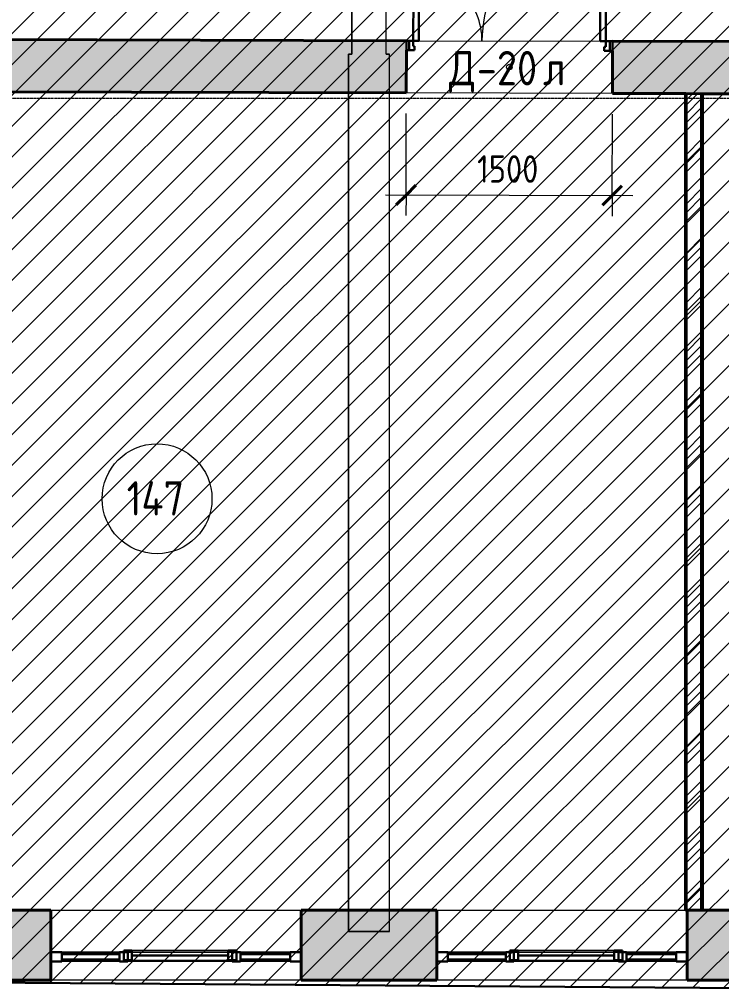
# Model space of a CAD drawing. Header units: millimetres. Extents: x -11886 to 379896, y -8130 to 47743.
# Drawn here: x 33814 to 38924, y 2147 to 9181 of the extents above; entities that cross this region are included whole.
import ezdxf

# ---------------------------------------------------------------- set-up
doc = ezdxf.new("R2010")
doc.units = ezdxf.units.MM
for name, pattern in [('ADSK_Линия сетки', [25, 20, -2.5, 0, -2.5]), ('ADSK_Сверху', [4.5, 3, -1.5]), ('ADSK_Снесено', [4.5, 3, -1.5])]:
    doc.linetypes.add(name, pattern=pattern)
for name, color, linetype, lineweight, true_color in [('_ Окна', 5, 'Continuous', 30, 0x0000ff), ('Витраж', 5, 'Continuous', 18, 0x0000ff), ('Двери', 5, 'Continuous', 18, 0x0000ff), ('Окна', 5, 'Continuous', 18, 0x0000ff), ('Панели витража', 5, 'Continuous', 18, 0x0000ff), ('Стены внутренние', 5, 'Continuous', 18, 0x0000ff), ('Стены наружные', 1, 'ADSK_Снесено', 18, 0xff0000), ('Стены штриховка', 5, 'Continuous', 18, 0x0000ff)]:
    doc.layers.add(name, color=color, linetype=linetype, lineweight=lineweight, true_color=true_color)
for name, color, linetype, lineweight in [('Каркас', 7, 'Continuous', 18), ('Марки дверей', 7, 'Continuous', 20), ('Марки помещений', 7, 'Continuous', 20), ('Оси', 7, 'Continuous', 9), ('Размеры', 7, 'Continuous', 9), ('Размеры-100', 7, 'Continuous', 9)]:
    doc.layers.add(name, color=color, linetype=linetype, lineweight=lineweight)
doc.styles.add('GOST Common_1', font='GOST_Common.ttf', dxfattribs={"width": 0.9, "height": 200})
doc.styles.add('GOST Common_2', font='GOST_Common.ttf', dxfattribs={"width": 0.9, "height": 250})
doc.dimstyles.new('ADSK_Основной_2_мм_Округление_до_1_мм', dxfattribs={"dimscale": 304.8, "dimtxt": 201.142999, "dimasz": 0.463911, "dimexe": 0.492126, "dimexo": 0.492126, "dimgap": 0.098425, "dimtad": 1, "dimdec": 0, "dimdsep": 46, "dimtxsty": 'GOST Common_1', "dimblk1": 'OBLIQUE', "dimblk2": 'OBLIQUE', "dimsah": 1, "dimcen": 0.09, "dimdle": 0.492126, "dimazin": 2, "dimtfac": 1, "dimtdec": 4, "dimtix": 1, "dimtmove": 0, "dimatfit": 3, "dimfxl": 1, "dimtvp": 1, "dimtolj": 1, "dimtzin": 0, "dimlwd": 20, "dimlwe": 20, "dimarcsym": 2})

# ---------------------------------------------------------------- blocks, each defined once
blk = doc.blocks.new('Прямоугольный импост - 70х20_60мм-1427697-01 План 1-го этажа маркировочный')
at = {"layer": 'Витраж', "color": 161, "linetype": 'ADSK_Сверху', "true_color": 0xaaaaff}
for p, q in [((39699.9, 2391.5), (39699.9, 2321.5)), ((39779.9, 2391.5), (39699.9, 2391.5)), ((40229.9, 2391.5), (40199.9, 2391.5)), ((39779.9, 2321.5), (39699.9, 2321.5)), ((40229.9, 2321.5), (40199.9, 2321.5))]:
    blk.add_line(p, q, dxfattribs=at)
blk = doc.blocks.new('Прямоугольный импост - 70х20_60мм-1424711-01 План 1-го этажа маркировочный')
at = {"layer": 'Витраж', "color": 161, "linetype": 'ADSK_Сверху', "true_color": 0xaaaaff}
for p, q in [((-80, 35), (0, 35)), ((0, 35), (0, -35)), ((0, -35), (-80, -35))]:
    blk.add_line(p, q, dxfattribs=at)
blk = doc.blocks.new('Прямоугольный импост - 70х20_60мм-1424712-01 План 1-го этажа маркировочный')
at = {"layer": 'Витраж', "color": 161, "linetype": 'ADSK_Сверху', "true_color": 0xaaaaff}
for p, q in [((0, 35), (-80, 35)), ((0, -35), (0, 35)), ((-80, -35), (0, -35))]:
    blk.add_line(p, q, dxfattribs=at)
blk = doc.blocks.new('Прямоугольный импост - 70х20_60мм-1329426-01 План 1-го этажа маркировочный')
at = {"layer": 'Витраж', "color": 161, "linetype": 'ADSK_Сверху', "true_color": 0xaaaaff}
for p, q in [((40259.9, 2391.5), (40229.9, 2391.5)), ((41049.9, 2391.5), (41019.9, 2391.5)), ((40259.9, 2321.5), (40229.9, 2321.5)), ((41049.9, 2321.5), (41019.9, 2321.5))]:
    blk.add_line(p, q, dxfattribs=at)
blk = doc.blocks.new('Прямоугольный импост - 70х20_60мм-1225113-01 План 1-го этажа маркировочный')
at = {"layer": 'Витраж', "color": 161, "linetype": 'ADSK_Сверху', "true_color": 0xaaaaff}
for p, q in [((-6006, 10091.9), (-6006, 10121.9)), ((-5936, 10091.9), (-5936, 10121.9)), ((-6006, 9651.9), (-6006, 9731.9)), ((-5936, 9651.9), (-5936, 9731.9)), ((-6006, 9651.9), (-5936, 9651.9))]:
    blk.add_line(p, q, dxfattribs=at)
blk = doc.blocks.new('Прямоугольный импост - 70х60мм-1424709-01 План 1-го этажа маркировочный')
at = {"layer": 'Витраж', "color": 161, "linetype": 'ADSK_Сверху', "true_color": 0xaaaaff}
for p, q in [((-30, 35), (30, 35)), ((30, -35), (-30, -35))]:
    blk.add_line(p, q, dxfattribs=at)
blk = doc.blocks.new('Прямоугольный импост - 70х60мм-1427699-01 План 1-го этажа маркировочный')
at = {"layer": 'Витраж', "color": 161, "linetype": 'ADSK_Сверху', "true_color": 0xaaaaff}
for p, q in [((39779.9, 2391.5), (39779.9, 2321.5)), ((40199.9, 2391.5), (39779.9, 2391.5)), ((40199.9, 2321.5), (40199.9, 2391.5)), ((40199.9, 2321.5), (39779.9, 2321.5))]:
    blk.add_line(p, q, dxfattribs=at)
blk = doc.blocks.new('Прямоугольный импост - 70х60мм-1225009-01 План 1-го этажа маркировочный')
at = {"layer": 'Витраж', "color": 161, "linetype": 'ADSK_Сверху', "true_color": 0xaaaaff}
for p, q in [((-5936, 11391.9), (-6006, 11391.9)), ((-6006, 11031.9), (-6006, 11391.9)), ((-5936, 11031.9), (-5936, 11391.9)), ((-6006, 11031.9), (-5936, 11031.9))]:
    blk.add_line(p, q, dxfattribs=at)
blk = doc.blocks.new('Прямоугольный импост - 70х60мм-1329428-01 План 1-го этажа маркировочный')
at = {"layer": 'Витраж', "color": 161, "linetype": 'ADSK_Сверху', "true_color": 0xaaaaff}
for p, q in [((40259.9, 2391.5), (40259.9, 2321.5)), ((41019.9, 2391.5), (40259.9, 2391.5)), ((41019.9, 2321.5), (41019.9, 2391.5)), ((41019.9, 2321.5), (40259.9, 2321.5))]:
    blk.add_line(p, q, dxfattribs=at)
blk = doc.blocks.new('Системная панель - _AR_Стекло_40мм_привязка по центру-V172-01 План 1-го этажа маркировочный')
at = {"layer": 'Панели витража', "lineweight": 30}
for p, q in [((180, 20), (-180, 20)), ((-180, 20), (-180, -20)), ((180, -20), (180, 20)), ((-180, -20), (180, -20))]:
    blk.add_line(p, q, dxfattribs=at)
blk = doc.blocks.new('Прямоугольный импост - 70х20_60мм-V173-01 План 1-го этажа маркировочный')
at = {"layer": 'Витраж', "lineweight": 30}
for p, q in [((-80, 35), (0, 35)), ((-80, -35), (-80, 35)), ((0, 35), (0, -35)), ((0, -35), (-80, -35))]:
    blk.add_line(p, q, dxfattribs=at)
blk = doc.blocks.new('Прямоугольный импост - 70х20_60мм-V174-01 План 1-го этажа маркировочный')
at = {"layer": 'Витраж', "lineweight": 30}
for p, q in [((0, 35), (-80, 35)), ((-80, 35), (-80, -35)), ((0, -35), (0, 35)), ((-80, -35), (0, -35))]:
    blk.add_line(p, q, dxfattribs=at)
blk = doc.blocks.new('Системная панель - _AR_Стекло_40мм_привязка по центру-1427701-01 План 1-го этажа маркировочный')
at = {"layer": 'Панели витража', "lineweight": 30}
for p, q in [((210, 20), (-210, 20)), ((-210, 20), (-210, -20)), ((210, -20), (210, 20)), ((-210, -20), (210, -20))]:
    blk.add_line(p, q, dxfattribs=at)
blk = doc.blocks.new('Витраж-тент со смещением вовне - 60мм 30 сдвиг-1466956-01 План 1-го этажа маркировочный')
at = {"layer": '_ Окна'}
for p, q in [((-410, 25), (-410, -45)), ((-410, 25), (-350, 25)), ((-410, -45), (-410, 25)), ((-350, 25), (-350, -45)), ((410, 25), (350, 25)), ((350, 25), (350, -45)), ((410, -45), (410, 25)), ((410, -45), (410, 25)), ((-350, -45), (-410, -45)), ((-350, -10), (350, -10)), ((350, -45), (410, -45))]:
    blk.add_line(p, q, dxfattribs=at)
at = {"layer": 'Окна'}
for p, q in [((350, 25), (-350, 25)), ((-350, -45), (350, -45))]:
    blk.add_line(p, q, dxfattribs=at)
blk = doc.blocks.new('Прямоугольный импост - 70х60мм-V37-01 План 1-го этажа маркировочный')
at = {"layer": 'Витраж'}
for p, q in [((-6006, 9731.9), (-6006, 10091.9)), ((-5936, 10091.9), (-5936, 9731.9))]:
    blk.add_line(p, q, dxfattribs=at)
blk = doc.blocks.new('Прямоугольный импост - 70х60мм-V175-01 План 1-го этажа маркировочный')
at = {"layer": 'Витраж'}
for p, q in [((39779.9, 2391.5), (40199.9, 2391.5)), ((40199.9, 2321.5), (39779.9, 2321.5))]:
    blk.add_line(p, q, dxfattribs=at)
blk = doc.blocks.new('Прямоугольный импост - 70х60мм-V176-01 План 1-го этажа маркировочный')
at = {"layer": 'Витраж', "lineweight": 30}
for p, q in [((-30, 35), (30, 35)), ((-30, -35), (-30, 35)), ((30, 35), (30, -35)), ((30, -35), (-30, -35))]:
    blk.add_line(p, q, dxfattribs=at)
blk = doc.blocks.new('Прямоугольный импост - 70х60мм-V177-01 План 1-го этажа маркировочный')
at = {"layer": 'Витраж'}
for p, q in [((40259.9, 2391.5), (41019.9, 2391.5)), ((41019.9, 2321.5), (40259.9, 2321.5))]:
    blk.add_line(p, q, dxfattribs=at)
blk = doc.blocks.new('AC_Дверь_Двупольная - Д-20л 1500х2200h-2039741-01 План 1-го этажа маркировочный')
at = {"layer": 'Двери', "lineweight": 30}
for p, q in [((700, 1090), (660, 1090)), ((660, 1090), (660, 190)), ((700, 190), (700, 1090)), ((-700, 690), (-660, 690)), ((-700, 190), (-700, 690)), ((-660, 690), (-660, 190)), ((-750, 190), (-730, 190)), ((-750, 120), (-750, 190)), ((-730, 190), (-700, 190)), ((-730, 120), (-730, 190)), ((-730, 190), (-730, 120)), ((-660, 190), (-700, 190)), ((-700, 190), (-700, 150)), ((-700, 150), (-690, 150)), ((-690, 150), (-690, 120)), ((660, 190), (700, 190)), ((700, 150), (690, 150)), ((690, 150), (690, 120)), ((730, 190), (700, 190)), ((700, 190), (700, 150)), ((730, 120), (730, 190)), ((750, 190), (730, 190)), ((730, 190), (730, 120)), ((750, 120), (750, 190)), ((-730, 120), (-750, 120)), ((-690, 120), (-730, 120)), ((690, 120), (730, 120)), ((730, 120), (750, 120))]:
    blk.add_line(p, q, dxfattribs=at)
at = {"layer": 'Двери'}
for centre, radius, start, end in [((700, 190), 900, 90, 180), ((-700, 190), 500, 360, 90)]:
    blk.add_arc(centre, radius, start, end, dxfattribs=at)
blk = doc.blocks.new('ADSK_Марка_Помещение_ОдноЗначение - Номер-247393-01 План 1-го этажа маркировочный')
at = {"layer": 'Марки помещений'}
blk.add_circle((0, 0), 4, dxfattribs=at)
blk = doc.blocks.new('ADSK_Марка_Дверь - Марка типа и комментарии-2020407-01 План 1-го этажа маркировочный')
at = {"layer": 'Марки дверей', "lineweight": 9}
blk.add_circle((0, 0), 0.2, dxfattribs=at)
blk = doc.blocks.new('DIMBLOCK42-01 План 1-го этажа маркировочный')
at = {"layer": 'Размеры-100', "lineweight": 20, "transparency": 16777216}
for p, q in [((36627.4, 7902.5), (36628.9, 8495.9)), ((38127.4, 7898.5), (38128.9, 8492)), ((36477.4, 7902.9), (38277.4, 7898.1)), ((36627.4, 7902.5), (36627, 7752.5)), ((38127.4, 7898.5), (38127, 7748.5))]:
    blk.add_line(p, q, dxfattribs=at)
at = {"layer": 'Размеры-100', "lineweight": 40, "transparency": 16777216}
for p, q in [((36627.4, 7902.5), (36698.3, 7973)), ((38127.4, 7898.5), (38198.3, 7969)), ((36627.4, 7902.5), (36556.5, 7832)), ((38127.4, 7898.5), (38056.5, 7828))]:
    blk.add_line(p, q, dxfattribs=at)
at = {"layer": 'Размеры-100', "color": 0, "lineweight": 20, "transparency": 16777216, "insert": (37144.6, 8192.5), "char_height": 200, "width": 560.473, "attachment_point": 1, "rotation": 359.84855, "line_spacing_factor": 1.022761, "style": 'GOST Common_1'}
blk.add_mtext('1500', dxfattribs=at)
blk = doc.blocks.new('_Oblique')
at = {"color": 0, "linetype": 'ByBlock', "lineweight": -2}
blk.add_line((-0.5, -0.5), (0.5, 0.5), dxfattribs=at)

msp = doc.modelspace()

# ---------------------------------------------------------------- hatches: boundary and pattern name
at = {"lineweight": 13, "true_color": 0x636466, "transparency": 33554559}
h = msp.add_hatch(dxfattribs=at)
h.set_pattern_fill('ANSI31', color=251, scale=50)
h.set_pattern_definition([(45, (0, 84876.59), (-112.2532, 112.2532), [])])
h.paths.add_polyline_path([(49933.4, 8532.3), (56213.95, 8532.3), (56032.62, 43759.21), (46033.21, 43759.21), (46033.21, 20934.06), (46719.85, 20904.57), (46719.85, 10918.4), (782.6, 10918.4), (771.13, 8529.25), (290.5, 8529.25), (290.5, 306.79), (8273, 272.02), (8273, 2186.48), (18972.64, 2186.48), (18972.64, -2732.57), (31336.4, -2732.57), (31336.4, 2185.74), (42036.93, 2106.79), (42036.93, 150.23), (49933.4, 150.23)])
at = {"layer": 'Стены внутренние', "true_color": 0xc0c0c0}
h = msp.add_hatch(color=9, dxfattribs=at)
h.paths.add_polyline_path([(42124.44, 8631.41), (42120.57, 9011.43), (40499.34, 9015.71), (40498.34, 8635.71), (41177.43, 8633.92)])
h.paths.add_polyline_path([(39468.34, 8638.43), (39469.16, 9018.43), (38130.34, 9021.97), (38129.34, 8641.97), (38772.85, 8640.27)])
h.paths.add_polyline_path([(36629.34, 8645.94), (36630.16, 9025.94), (31951.2, 9038.31), (31951.2, 8658.3), (35476.68, 8648.99)])
at = {"layer": 'Стены внутренние', "lineweight": 9}
h = msp.add_hatch(dxfattribs=at)
h.set_pattern_fill('FP_3', color=256, style=0, pattern_type=2)
h.set_pattern_definition([(45, (0, 0), (-179.6051, 179.6051), []), (45, (63.5, 0), (0, 359.2102), []), (45, (-63.5, 0), (0, 359.2102), [])])
h.paths.add_polyline_path([(38672.85, 2696.48), (38772.85, 2696.48), (38772.85, 8640.27), (38672.85, 8640.54), (38672.85, 4790.53)])
at = {"layer": 'Стены наружные', "linetype": 'Continuous', "true_color": 0xc0c0c0}
h = msp.add_hatch(color=9, dxfattribs=at)
h.paths.add_polyline_path([(41519.93, 2186.48), (42036.93, 2186.48), (42036.93, 2696.48), (41519.93, 2696.48), (41519.93, 2322.96)])
h.paths.add_polyline_path([(38947.97, 2186.48), (39699.93, 2186.48), (39699.93, 2696.48), (38672.85, 2696.48), (38672.85, 2186.48)])
h.paths.add_polyline_path([(36852.85, 2186.48), (36852.85, 2696.48), (35863.53, 2696.48), (35863.53, 2186.48), (36718.5, 2186.48)])
h.paths.add_polyline_path([(34043.53, 2186.48), (34043.53, 2696.48), (33055.97, 2696.48), (33055.97, 2186.48), (33296.27, 2186.48)])
h.paths.add_polyline_path([(30252.67, 2186.48), (31235.97, 2186.48), (31235.97, 2696.48), (30252.67, 2696.48), (30252.67, 2400.22)])
h.paths.add_polyline_path([(28432.67, 2186.48), (28432.67, 2696.48), (27452.43, 2696.48), (27452.43, 2186.48), (28180.43, 2186.48)])
h.paths.add_polyline_path([(22226.96, 2186.48), (22792.43, 2186.48), (22792.43, 2696.48), (21763.73, 2696.48), (21763.73, 2186.48), (22064.43, 2186.48)])
h.paths.add_polyline_path([(25752.43, 2186.48), (25752.43, 2696.48), (24492.43, 2696.48), (24492.43, 2186.48)])
h.paths.add_polyline_path([(16107.48, 2186.48), (17097.66, 2186.48), (17097.66, 2696.48), (16107.48, 2696.48), (16107.48, 2602.68)])
h.paths.add_polyline_path([(19943.73, 2186.48), (19943.73, 2696.48), (18917.66, 2696.48), (18917.66, 2186.48), (18972.64, 2186.48)])
h.paths.add_polyline_path([(13865.31, 2186.48), (14287.48, 2186.48), (14287.48, 2696.48), (13310.86, 2696.48), (13310.86, 2186.48)])
h.paths.add_polyline_path([(11490.86, 2186.48), (11490.86, 2696.48), (10515.87, 2696.48), (10515.87, 2186.48)])
h.paths.add_polyline_path([(8273, 2186.48), (8695.87, 2186.48), (8695.87, 2696.48), (8273, 2696.48), (8273, 2599.37)])

# ---------------------------------------------------------------- linework, layer by layer
at = {"color": 251, "lineweight": 30, "true_color": 0x636466}
msp.add_lwpolyline([(46033.21, 20934.06), (46033.21, 43759.21), (56032.62, 43759.21), (56213.95, 8532.3), (49933.4, 8532.3), (49933.4, 150.23), (42036.93, 150.23), (42036.93, 2106.79), (31235.97, 2186.48), (31336.4, 2185.74), (31336.4, -2732.57), (18972.64, -2732.57), (18972.64, 2186.48), (8273, 2186.48), (8273, 272.02), (290.5, 306.79), (290.5, 8529.25)], dxfattribs=at)
at = {"layer": 'Каркас', "color": 253, "linetype": 'ADSK_Сверху', "true_color": 0xb2b2b2}
for p, q in [((36233.48, 13335.57), (36233.48, 8927)), ((36483.48, 8927), (36483.48, 13335.57)), ((36233.48, 8927), (36208.48, 8927)), ((36208.48, 8927), (36208.48, 2540.02)), ((36508.48, 8927), (36483.48, 8927)), ((36508.48, 2540.02), (36508.48, 8927)), ((36508.48, 2540.02), (36208.48, 2540.02))]:
    msp.add_line(p, q, dxfattribs=at)
at = {"layer": 'Каркас', "color": 253, "linetype": 'ADSK_Сверху', "true_color": 0xaaaaaa}
for p, q in [((36233.48, 8927), (36233.48, 13335.57)), ((36483.48, 8927), (36483.48, 13335.57)), ((36208.48, 8927), (36233.48, 8927)), ((36208.48, 2540.02), (36208.48, 8927)), ((36483.48, 8927), (36508.48, 8927)), ((36508.48, 2540.02), (36508.48, 8927)), ((36208.48, 2540.02), (36508.48, 2540.02))]:
    msp.add_line(p, q, dxfattribs=at)
at = {"layer": 'Оси', "linetype": 'ADSK_Линия сетки'}
msp.add_line((-11086.22, 8606.79), (57141.72, 8606.79), dxfattribs=at)
at = {"layer": 'Стены внутренние', "color": 18, "lineweight": 40, "true_color": 0x000000}
for p, q in [((36630.35, 9025.94), (31951.2, 9038.31)), ((39469.35, 9018.43), (38130.34, 9021.97)), ((36629.34, 8645.94), (36630.16, 8955.94)), ((38130.16, 8951.97), (38129.34, 8641.97)), ((31950.2, 8658.31), (36629.34, 8645.94)), ((38129.34, 8641.97), (38660.85, 8640.57)), ((38660.85, 8640.57), (38660.85, 2696.48)), ((38782.85, 8640.25), (38662.85, 8640.56)), ((38784.85, 8640.24), (39468.34, 8638.43)), ((38784.85, 2696.48), (38784.85, 8640.24)), ((38660.85, 2696.48), (38782.85, 2696.48))]:
    msp.add_line(p, q, dxfattribs=at)
at = {"layer": 'Стены внутренние', "color": 18, "true_color": 0x000000}
for p, q in [((36720.35, 9025.7), (38040.34, 9022.21)), ((38129.34, 8641.97), (36629.34, 8645.94))]:
    msp.add_line(p, q, dxfattribs=at)
at = {"layer": 'Стены наружные', "color": 18, "linetype": 'Continuous', "lineweight": 40, "true_color": 0x000000}
for p, q in [((34043.53, 2696.48), (33055.97, 2696.48)), ((34043.53, 2186.48), (34043.53, 2696.48)), ((36852.85, 2696.48), (35863.53, 2696.48)), ((35863.53, 2696.48), (35863.53, 2186.48)), ((36852.85, 2186.48), (36852.85, 2696.48)), ((38672.85, 2696.48), (38672.85, 2186.48)), ((39699.93, 2696.48), (38784.85, 2696.48)), ((33055.97, 2186.48), (34043.53, 2186.48)), ((35863.53, 2186.48), (36852.85, 2186.48)), ((38672.85, 2186.48), (39699.93, 2186.48))]:
    msp.add_line(p, q, dxfattribs=at)
at = {"layer": 'Стены наружные', "color": 18, "linetype": 'Continuous', "true_color": 0x000000}
for p, q in [((34043.53, 2696.48), (35863.53, 2696.48)), ((36852.85, 2696.48), (38660.85, 2696.48)), ((35863.53, 2186.48), (34043.53, 2186.48)), ((38672.85, 2186.48), (36852.85, 2186.48))]:
    msp.add_line(p, q, dxfattribs=at)
at = {"layer": 'Стены штриховка'}
for p, q in [((38662.85, 8640.56), (38660.85, 8640.57)), ((38662.85, 2696.48), (38662.85, 8640.56)), ((38672.85, 2696.48), (38672.85, 8640.54)), ((38772.85, 2696.48), (38772.85, 8640.27)), ((38784.85, 8640.24), (38782.85, 8640.25)), ((38782.85, 2696.48), (38782.85, 8640.25)), ((38782.85, 2696.48), (38784.85, 2696.48))]:
    msp.add_line(p, q, dxfattribs=at)

# ---------------------------------------------------------------- block references
at = {"layer": '_ Окна', "rotation": 180}
for p in [(34983.53, 2356.48), (37792.85, 2356.48)]:
    msp.add_blockref('Витраж-тент со смещением вовне - 60мм 30 сдвиг-1466956-01 План 1-го этажа маркировочный', p, dxfattribs=at)
at = {"layer": 'Витраж', "color": 161, "linetype": 'ADSK_Сверху', "true_color": 0xaaaaff}
for name, p in [('Прямоугольный импост - 70х20_60мм-1427697-01 План 1-го этажа маркировочный', (-5656.4, 0)), ('Прямоугольный импост - 70х60мм-1427699-01 План 1-го этажа маркировочный', (-5656.4, 0)), ('Прямоугольный импост - 70х20_60мм-1329426-01 План 1-го этажа маркировочный', (-5656.4, 0)), ('Прямоугольный импост - 70х60мм-1329428-01 План 1-го этажа маркировочный', (-5656.4, 0)), ('Прямоугольный импост - 70х20_60мм-1424712-01 План 1-го этажа маркировочный', (35863.53, 2356.48)), ('Прямоугольный импост - 70х20_60мм-1427697-01 План 1-го этажа маркировочный', (-2847.08, 0)), ('Прямоугольный импост - 70х60мм-1427699-01 План 1-го этажа маркировочный', (-2847.08, 0)), ('Прямоугольный импост - 70х20_60мм-1329426-01 План 1-го этажа маркировочный', (-2847.08, 0)), ('Прямоугольный импост - 70х60мм-1329428-01 План 1-го этажа маркировочный', (-2847.08, 0)), ('Прямоугольный импост - 70х20_60мм-1424712-01 План 1-го этажа маркировочный', (38672.85, 2356.48))]:
    msp.add_blockref(name, p, dxfattribs=at)
at = {"layer": 'Витраж', "color": 161, "linetype": 'ADSK_Сверху', "true_color": 0xaaaaff, "extrusion": (0, 0, -1)}
for name, p in [('Прямоугольный импост - 70х20_60мм-1424711-01 План 1-го этажа маркировочный', (-34043.53, 2356.48)), ('Прямоугольный импост - 70х60мм-1424709-01 План 1-го этажа маркировочный', (-34573.53, 2356.48)), ('Прямоугольный импост - 70х60мм-1424709-01 План 1-го этажа маркировочный', (-35393.53, 2356.48)), ('Прямоугольный импост - 70х20_60мм-1424711-01 План 1-го этажа маркировочный', (-36852.85, 2356.48)), ('Прямоугольный импост - 70х60мм-1424709-01 План 1-го этажа маркировочный', (-37382.85, 2356.48)), ('Прямоугольный импост - 70х60мм-1424709-01 План 1-го этажа маркировочный', (-38202.85, 2356.48))]:
    msp.add_blockref(name, p, dxfattribs=at)
at = {"layer": 'Витраж', "extrusion": (0, 0, -1)}
for name, p in [('Прямоугольный импост - 70х20_60мм-V173-01 План 1-го этажа маркировочный', (-34043.53, 2356.48)), ('Прямоугольный импост - 70х60мм-V176-01 План 1-го этажа маркировочный', (-34573.53, 2356.48)), ('Прямоугольный импост - 70х60мм-V176-01 План 1-го этажа маркировочный', (-35393.53, 2356.48)), ('Прямоугольный импост - 70х20_60мм-V173-01 План 1-го этажа маркировочный', (-36852.85, 2356.48)), ('Прямоугольный импост - 70х60мм-V176-01 План 1-го этажа маркировочный', (-37382.85, 2356.48)), ('Прямоугольный импост - 70х60мм-V176-01 План 1-го этажа маркировочный', (-38202.85, 2356.48))]:
    msp.add_blockref(name, p, dxfattribs=at)
at = {"layer": 'Витраж'}
for name, p in [('Прямоугольный импост - 70х60мм-V175-01 План 1-го этажа маркировочный', (-5656.4, 0)), ('Прямоугольный импост - 70х60мм-V177-01 План 1-го этажа маркировочный', (-5656.4, 0)), ('Прямоугольный импост - 70х20_60мм-V174-01 План 1-го этажа маркировочный', (35863.53, 2356.48)), ('Прямоугольный импост - 70х60мм-V175-01 План 1-го этажа маркировочный', (-2847.08, 0)), ('Прямоугольный импост - 70х60мм-V177-01 План 1-го этажа маркировочный', (-2847.08, 0)), ('Прямоугольный импост - 70х20_60мм-V174-01 План 1-го этажа маркировочный', (38672.85, 2356.48))]:
    msp.add_blockref(name, p, dxfattribs=at)
at = {"layer": 'Витраж', "color": 161, "linetype": 'ADSK_Сверху', "true_color": 0xaaaaff}
for name, p, rotation in [('Прямоугольный импост - 70х20_60мм-1225113-01 План 1-го этажа маркировочный', (45515.46, 8327.52), 89.99999999999987), ('Прямоугольный импост - 70х60мм-1225009-01 План 1-го этажа маркировочный', (46815.46, 8327.52), 89.99999999999974), ('Прямоугольный импост - 70х20_60мм-1225113-01 План 1-го этажа маркировочный', (48324.77, 8327.52), 89.99999999999987), ('Прямоугольный импост - 70х60мм-1225009-01 План 1-го этажа маркировочный', (49624.77, 8327.52), 89.99999999999974)]:
    msp.add_blockref(name, p, dxfattribs=dict(at, rotation=rotation))
at = {"layer": 'Витраж', "rotation": 89.99999999999987}
for p in [(45515.46, 8327.52), (48324.77, 8327.52)]:
    msp.add_blockref('Прямоугольный импост - 70х60мм-V37-01 План 1-го этажа маркировочный', p, dxfattribs=at)
at = {"layer": 'Двери', "rotation": 359.8485505277052}
msp.add_blockref('AC_Дверь_Двупольная - Д-20л 1500х2200h-2039741-01 План 1-го этажа маркировочный', (37379.84, 8833.96), dxfattribs=at)
at = {"layer": 'Марки дверей', "xscale": 99.99999999999993, "yscale": 99.99999999999993, "zscale": 99.99999999999993}
msp.add_blockref('ADSK_Марка_Дверь - Марка типа и комментарии-2020407-01 План 1-го этажа маркировочный', (37379.84, 8833.96), dxfattribs=at)
at = {"layer": 'Марки помещений', "xscale": 99.99999999999993, "yscale": 99.99999999999993, "zscale": 99.99999999999993}
msp.add_blockref('ADSK_Марка_Помещение_ОдноЗначение - Номер-247393-01 План 1-го этажа маркировочный', (34815.72, 5691.4), dxfattribs=at)
at = {"layer": 'Панели витража', "rotation": 180}
for name, p in [('Системная панель - _AR_Стекло_40мм_привязка по центру-1427701-01 План 1-го этажа маркировочный', (34333.53, 2356.48)), ('Системная панель - _AR_Стекло_40мм_привязка по центру-V172-01 План 1-го этажа маркировочный', (35603.53, 2356.48)), ('Системная панель - _AR_Стекло_40мм_привязка по центру-1427701-01 План 1-го этажа маркировочный', (37142.85, 2356.48)), ('Системная панель - _AR_Стекло_40мм_привязка по центру-V172-01 План 1-го этажа маркировочный', (38412.85, 2356.48))]:
    msp.add_blockref(name, p, dxfattribs=at)

# ---------------------------------------------------------------- texts
at = {"layer": 'Марки дверей', "lineweight": 9, "char_height": 250, "attachment_point": 1, "style": 'GOST Common_2'}
for s, insert, width in [('\\fGOST Common|b0|i0|c204|p34|;\\W.9;Д', (36940.01, 8950.97), 245.3164), ('-20', (37142.42, 8950.97), 584.4302), ('\\fGOST Common|b0|i0|c204|p34|;\\W.9;л', (37624.62, 8950.97), 194.8101)]:
    msp.add_mtext(s, dxfattribs=dict(at, insert=insert, width=width))
at = {"layer": 'Марки помещений', "lineweight": 9, "insert": (34594.77, 5819.12), "char_height": 250, "width": 548.3542, "attachment_point": 1, "style": 'GOST Common_2'}
msp.add_mtext('147', dxfattribs=at)

# ---------------------------------------------------------------- dimensions: what is measured, and where the dimension line sits
at = {"layer": 'Размеры', "lineweight": 20}
dim = msp.add_linear_dim(base=(38127.37, 7898.5), p1=(36629.34, 8645.94), p2=(38129.34, 8641.97), angle=359.848551, dimstyle='ADSK_Основной_2_мм_Округление_до_1_мм', override={"dimpost": '<>', "dimfxl": 1500}, dxfattribs=at)
dim.commit()
dim.dimension.update_dxf_attribs({"geometry": 'DIMBLOCK42-01 План 1-го этажа маркировочный', "text_midpoint": (37377.72, 8030.48)})

doc.saveas('drawing.dxf')
